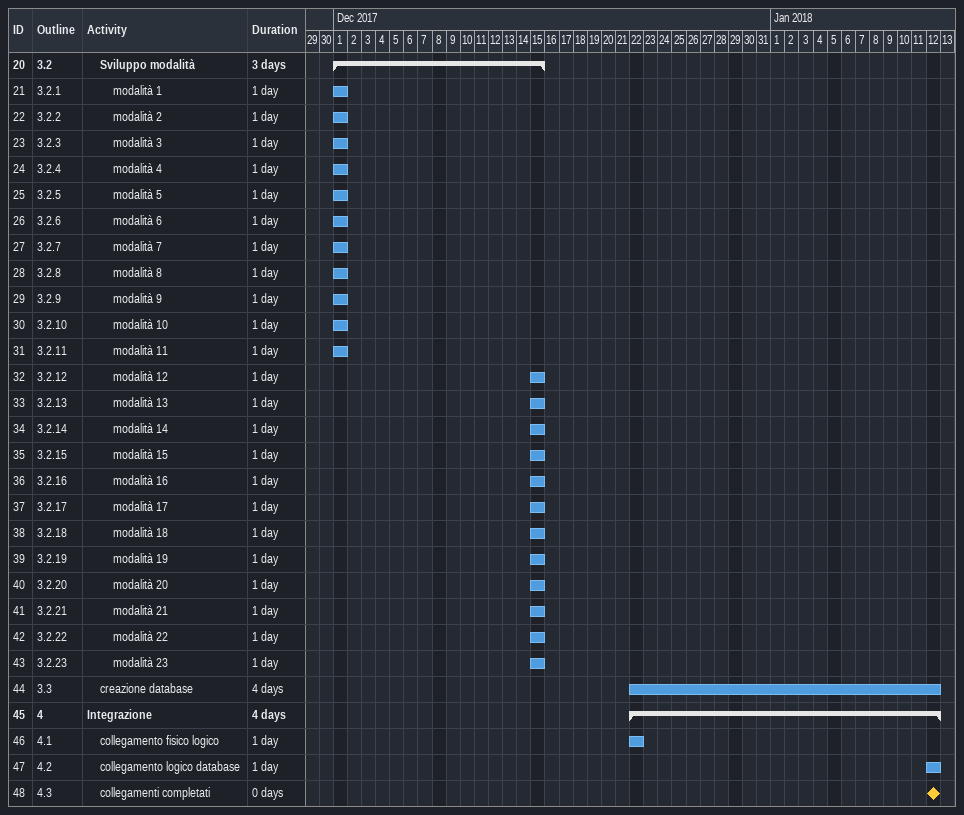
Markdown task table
| ID | WBS | Task | Duration | Start | Finish |
|---|---|---|---|---|---|
| 20 | 3.2 | **Sviluppo modalità** | 3d | 2017-12-01 | 2017-12-15 |
| 21 | 3.2.1 | modalità 1 | 1d | 2017-12-01 | 2017-12-01 |
| 22 | 3.2.2 | modalità 2 | 1d | 2017-12-01 | 2017-12-01 |
| 23 | 3.2.3 | modalità 3 | 1d | 2017-12-01 | 2017-12-01 |
| 24 | 3.2.4 | modalità 4 | 1d | 2017-12-01 | 2017-12-01 |
| 25 | 3.2.5 | modalità 5 | 1d | 2017-12-01 | 2017-12-01 |
| 26 | 3.2.6 | modalità 6 | 1d | 2017-12-01 | 2017-12-01 |
| 27 | 3.2.7 | modalità 7 | 1d | 2017-12-01 | 2017-12-01 |
| 28 | 3.2.8 | modalità 8 | 1d | 2017-12-01 | 2017-12-01 |
| 29 | 3.2.9 | modalità 9 | 1d | 2017-12-01 | 2017-12-01 |
| 30 | 3.2.10 | modalità 10 | 1d | 2017-12-01 | 2017-12-01 |
| 31 | 3.2.11 | modalità 11 | 1d | 2017-12-01 | 2017-12-01 |
| 32 | 3.2.12 | modalità 12 | 1d | 2017-12-15 | 2017-12-15 |
| 33 | 3.2.13 | modalità 13 | 1d | 2017-12-15 | 2017-12-15 |
| 34 | 3.2.14 | modalità 14 | 1d | 2017-12-15 | 2017-12-15 |
| 35 | 3.2.15 | modalità 15 | 1d | 2017-12-15 | 2017-12-15 |
| 36 | 3.2.16 | modalità 16 | 1d | 2017-12-15 | 2017-12-15 |
| 37 | 3.2.17 | modalità 17 | 1d | 2017-12-15 | 2017-12-15 |
| 38 | 3.2.18 | modalità 18 | 1d | 2017-12-15 | 2017-12-15 |
| 39 | 3.2.19 | modalità 19 | 1d | 2017-12-15 | 2017-12-15 |
| 40 | 3.2.20 | modalità 20 | 1d | 2017-12-15 | 2017-12-15 |
| 41 | 3.2.21 | modalità 21 | 1d | 2017-12-15 | 2017-12-15 |
| 42 | 3.2.22 | modalità 22 | 1d | 2017-12-15 | 2017-12-15 |
| 43 | 3.2.23 | modalità 23 | 1d | 2017-12-15 | 2017-12-15 |
| 44 | 3.3 | creazione database | 4d | 2017-12-22 | 2018-01-12 |
| 45 | 4 | **Integrazione** | 4d | 2017-12-22 | 2018-01-12 |
| 46 | 4.1 | collegamento fisico logico | 1d | 2017-12-22 | 2017-12-22 |
| 47 | 4.2 | collegamento logico database | 1d | 2018-01-12 | 2018-01-12 |
| 48 | 4.3 | collegamenti completati | 0d | 2018-01-12 | 2018-01-12 |
